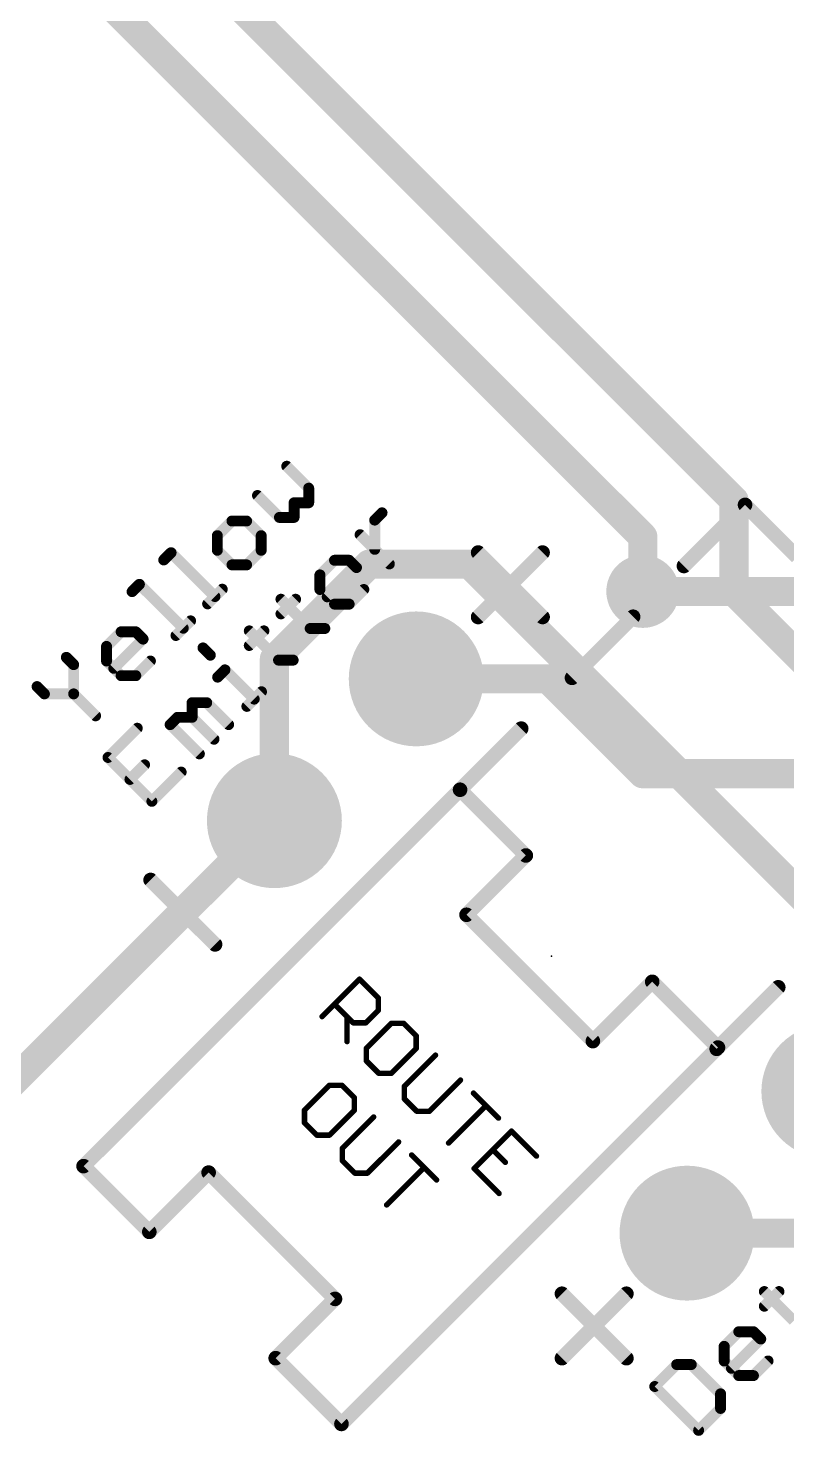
# Model space of a CAD drawing. Extents: x -12 to 102, y -12 to 69.
# Drawn here: x 19.38 to 29.95, y 6.01 to 25.63 of the extents above; entities that cross this region are included whole.
import ezdxf

# ---------------------------------------------------------------- set-up
doc = ezdxf.new("R2010")
doc.units = 0
for name, color, linetype in [('1', 12, 'CONTINUOUS'), ('16', 132, 'CONTINUOUS'), ('17', 110, 'CONTINUOUS'), ('18', 110, 'CONTINUOUS'), ('20', 53, 'CONTINUOUS'), ('21', 41, 'CONTINUOUS'), ('23', 53, 'CONTINUOUS'), ('49', 6, 'CONTINUOUS')]:
    doc.layers.add(name, color=color, linetype=linetype)

# ---------------------------------------------------------------- blocks, each defined once
blk = doc.blocks.new('ROUNDP')
at = {"const_width": 0.5}
blk.add_lwpolyline([(0, -0.25, 1), (0, 0.25, 1), (0, -0.25)], format="xyb", dxfattribs=at)
blk = doc.blocks.new('ROUNDV')
at = {"const_width": 0.5}
blk.add_lwpolyline([(0, -0.25, 1), (0, 0.25, 1), (0, -0.25)], format="xyb", dxfattribs=at)

msp = doc.modelspace()

# ---------------------------------------------------------------- linework, layer by layer
at = {"layer": '1'}
for points, const_width in [([(24.13, 18.161), (22.8085, 16.8395)], 0.4064), ([(25.527, 18.161), (24.13, 18.161)], 0.4064), ([(25.527, 18.161), (30.5315, 13.1565)], 0.4064), ([(31.75, 17.78), (27.94, 17.78)], 0.4064), ([(22.8085, 16.8395), (22.8085, 14.5859)], 0.4064), ([(23.473, 11.8559), (23.9943, 12.3771)], 0.0762), ([(23.9943, 12.3771), (24.255, 12.1165)], 0.0762), ([(23.9074, 11.769), (23.6468, 12.0296)], 0.0762), ([(24.255, 11.9427), (24.0812, 11.769)], 0.0762), ([(24.255, 12.1165), (24.255, 11.9427)], 0.0762), ([(23.8206, 11.8559), (23.8206, 11.5083)], 0.0762), ([(24.0812, 11.769), (23.9074, 11.769)], 0.0762), ([(24.4366, 11.7611), (24.0891, 11.4135)], 0.0762), ([(24.6104, 11.7611), (24.4366, 11.7611)], 0.0762), ([(24.7842, 11.5873), (24.6104, 11.7611)], 0.0762), ([(24.7842, 11.4135), (24.7842, 11.5873)], 0.0762), ([(24.0891, 11.4135), (24.0891, 11.2398)], 0.0762), ([(24.4366, 11.066), (24.7842, 11.4135)], 0.0762), ([(24.0891, 11.2398), (24.2629, 11.066)], 0.0762), ([(25.0527, 11.3187), (24.6183, 10.8843)], 0.0762), ([(24.2629, 11.066), (24.4366, 11.066)], 0.0762), ([(24.9659, 10.5368), (25.4003, 10.9712)], 0.0762), ([(23.5745, 10.8989), (23.227, 10.5514)], 0.0762), ([(23.7483, 10.8989), (23.5745, 10.8989)], 0.0762), ([(23.9221, 10.7252), (23.7483, 10.8989)], 0.0762), ([(24.6183, 10.8843), (24.6183, 10.7105)], 0.0762), ([(25.582, 10.7895), (25.9295, 10.442)], 0.0762), ([(23.9221, 10.5514), (23.9221, 10.7252)], 0.0762), ([(24.6183, 10.7105), (24.7921, 10.5368)], 0.0762), ([(25.2344, 10.0944), (25.7557, 10.6157)], 0.0762), ([(23.227, 10.5514), (23.227, 10.3776)], 0.0762), ([(23.227, 10.3776), (23.4008, 10.2039)], 0.0762), ([(23.5745, 10.2039), (23.9221, 10.5514)], 0.0762), ([(24.1906, 10.4566), (23.7562, 10.0222)], 0.0762), ([(24.7921, 10.5368), (24.9659, 10.5368)], 0.0762), ([(23.4008, 10.2039), (23.5745, 10.2039)], 0.0762), ([(26.1112, 10.2603), (25.5899, 9.739)], 0.0762), ([(26.4587, 9.9128), (26.1112, 10.2603)], 0.0762), ([(23.7562, 10.0222), (23.7562, 9.8484)], 0.0762), ([(24.1038, 9.6747), (24.5382, 10.1091)], 0.0762), ([(25.8505, 9.9996), (26.0243, 9.8259)], 0.0762), ([(23.7562, 9.8484), (23.93, 9.6747)], 0.0762), ([(24.7198, 9.9274), (25.0674, 9.5799)], 0.0762), ([(23.93, 9.6747), (24.1038, 9.6747)], 0.0762), ([(24.3723, 9.2323), (24.8936, 9.7536)], 0.0762), ([(25.5899, 9.739), (25.9374, 9.3915)], 0.0762), ([(31.0635, 8.8385), (28.5559, 8.8385)], 0.4064)]:
    msp.add_lwpolyline(points, dxfattribs=dict(at, const_width=const_width))
for points, const_width in [([(24.13, 18.2626, 1), (24.13, 18.0594)], 0.2032), ([(24.2018, 18.0892, 1), (24.0582, 18.2328)], 0.2032), ([(25.5988, 18.2328, 1), (25.4552, 18.0892)], 0.2032), ([(25.527, 18.0594, 1), (25.527, 18.2626)], 0.2032), ([(27.94, 17.8816, 1), (27.94, 17.6784)], 0.2032), ([(22.7366, 16.9113, 1), (22.8803, 16.7676)], 0.2032), ([(22.9101, 16.8395, 1), (22.7069, 16.8395)], 0.2032), ([(22.7069, 14.5859, 1), (22.9101, 14.5859)], 0.2032), ([(24.0078, 12.3906, 1), (23.9809, 12.3637)], 0.0381), ([(24.0078, 12.3637, 1), (23.9809, 12.3906)], 0.0381), ([(23.6603, 12.0431, 1), (23.6333, 12.0161)], 0.0381), ([(24.274, 12.1165, 1), (24.2359, 12.1165)], 0.0381), ([(24.2415, 12.103, 1), (24.2684, 12.13)], 0.0381), ([(24.2684, 11.9293, 1), (24.2415, 11.9562)], 0.0381), ([(23.4596, 11.8693, 1), (23.4865, 11.8424)], 0.0381), ([(23.8396, 11.8559, 1), (23.8015, 11.8558)], 0.0381), ([(23.9074, 11.788, 1), (23.9074, 11.7499)], 0.0381), ([(23.894, 11.7555, 1), (23.9209, 11.7824)], 0.0381), ([(24.0677, 11.7824, 1), (24.0947, 11.7555)], 0.0381), ([(24.0812, 11.7499, 1), (24.0812, 11.788)], 0.0381), ([(24.2359, 11.9427, 1), (24.274, 11.9427)], 0.0381), ([(24.4366, 11.7801, 1), (24.4366, 11.742)], 0.0381), ([(24.4501, 11.7476, 1), (24.4232, 11.7745)], 0.0381), ([(24.6239, 11.7745, 1), (24.5969, 11.7476)], 0.0381), ([(24.6104, 11.742, 1), (24.6104, 11.7801)], 0.0381), ([(24.8032, 11.5873, 1), (24.7651, 11.5873)], 0.0381), ([(24.7707, 11.5738, 1), (24.7977, 11.6008)], 0.0381), ([(23.8015, 11.5083, 1), (23.8396, 11.5083)], 0.0381), ([(24.0756, 11.427, 1), (24.1026, 11.4)], 0.0381), ([(24.1082, 11.4135, 1), (24.0701, 11.4135)], 0.0381), ([(24.7651, 11.4135, 1), (24.8032, 11.4135)], 0.0381), ([(24.7977, 11.4, 1), (24.7707, 11.427)], 0.0381), ([(24.1026, 11.2532, 1), (24.0756, 11.2263)], 0.0381), ([(24.0701, 11.2398, 1), (24.1082, 11.2398)], 0.0381), ([(25.0662, 11.3053, 1), (25.0393, 11.3322)], 0.0381), ([(24.2629, 11.085, 1), (24.2629, 11.0469)], 0.0381), ([(24.2494, 11.0525, 1), (24.2764, 11.0795)], 0.0381), ([(24.4232, 11.0795, 1), (24.4501, 11.0525)], 0.0381), ([(24.4366, 11.0469, 1), (24.4366, 11.085)], 0.0381), ([(25.4137, 10.9577, 1), (25.3868, 10.9847)], 0.0381), ([(23.5745, 10.918, 1), (23.5745, 10.8799)], 0.0381), ([(23.588, 10.8855, 1), (23.5611, 10.9124)], 0.0381), ([(23.7618, 10.9124, 1), (23.7348, 10.8855)], 0.0381), ([(23.7483, 10.8799, 1), (23.7483, 10.918)], 0.0381), ([(24.6374, 10.8843, 1), (24.5993, 10.8843)], 0.0381), ([(24.6049, 10.8978, 1), (24.6318, 10.8708)], 0.0381), ([(25.5954, 10.803, 1), (25.5685, 10.776)], 0.0381), ([(23.9411, 10.7252, 1), (23.903, 10.7252)], 0.0381), ([(23.9086, 10.7117, 1), (23.9355, 10.7387)], 0.0381), ([(24.5993, 10.7105, 1), (24.6374, 10.7105)], 0.0381), ([(24.6318, 10.724, 1), (24.6049, 10.6971)], 0.0381), ([(25.7692, 10.6023, 1), (25.7422, 10.6292)], 0.0381), ([(23.2461, 10.5514, 1), (23.208, 10.5514)], 0.0381), ([(23.2135, 10.5649, 1), (23.2405, 10.5379)], 0.0381), ([(23.2405, 10.3911, 1), (23.2135, 10.3642)], 0.0381), ([(23.208, 10.3776, 1), (23.2461, 10.3776)], 0.0381), ([(23.903, 10.5514, 1), (23.9411, 10.5514)], 0.0381), ([(23.9355, 10.5379, 1), (23.9086, 10.5649)], 0.0381), ([(24.2041, 10.4431, 1), (24.1772, 10.4701)], 0.0381), ([(24.7921, 10.5558, 1), (24.7921, 10.5177)], 0.0381), ([(24.7786, 10.5233, 1), (24.8056, 10.5502)], 0.0381), ([(24.9524, 10.5502, 1), (24.9793, 10.5233)], 0.0381), ([(24.9659, 10.5177, 1), (24.9659, 10.5558)], 0.0381), ([(25.916, 10.4285, 1), (25.943, 10.4554)], 0.0381), ([(23.4008, 10.2229, 1), (23.4008, 10.1848)], 0.0381), ([(23.3873, 10.1904, 1), (23.4142, 10.2174)], 0.0381), ([(23.5611, 10.2173, 1), (23.588, 10.1904)], 0.0381), ([(23.5745, 10.1848, 1), (23.5745, 10.2229)], 0.0381), ([(26.1246, 10.2738, 1), (26.0977, 10.2468)], 0.0381), ([(26.1246, 10.2468, 1), (26.0977, 10.2738)], 0.0381), ([(23.7427, 10.0357, 1), (23.7697, 10.0087)], 0.0381), ([(23.7753, 10.0222, 1), (23.7372, 10.0222)], 0.0381), ([(24.5516, 10.0956, 1), (24.5247, 10.1226)], 0.0381), ([(25.2209, 10.1079, 1), (25.2479, 10.081)], 0.0381), ([(25.864, 10.0131, 1), (25.837, 9.9862)], 0.0381), ([(23.7697, 9.8619, 1), (23.7427, 9.835)], 0.0381), ([(23.7372, 9.8484, 1), (23.7753, 9.8484)], 0.0381), ([(24.7333, 9.9409, 1), (24.7064, 9.9139)], 0.0381), ([(26.0108, 9.8124, 1), (26.0377, 9.8394)], 0.0381), ([(26.4452, 9.8993, 1), (26.4722, 9.9262)], 0.0381), ([(23.93, 9.6937, 1), (23.93, 9.6556)], 0.0381), ([(23.9165, 9.6612, 1), (23.9435, 9.6881)], 0.0381), ([(24.0903, 9.6881, 1), (24.1172, 9.6612)], 0.0381), ([(24.1037, 9.6556, 1), (24.1038, 9.6937)], 0.0381), ([(24.9071, 9.7402, 1), (24.8801, 9.7671)], 0.0381), ([(25.0539, 9.5664, 1), (25.0808, 9.5933)], 0.0381), ([(25.6033, 9.7525, 1), (25.5764, 9.7255)], 0.0381), ([(25.5764, 9.7525, 1), (25.6033, 9.7255)], 0.0381), ([(25.9239, 9.378, 1), (25.9509, 9.4049)], 0.0381), ([(24.3588, 9.2458, 1), (24.3858, 9.2189)], 0.0381), ([(28.5559, 8.9401, 1), (28.5559, 8.7369)], 0.2032)]:
    msp.add_lwpolyline(points, format="xyb", dxfattribs=dict(at, const_width=const_width))
at = {"layer": '16', "const_width": 0.4064}
for points in [[(10.16, 38.1), (29.21, 19.05)], [(27.94, 18.542), (8.5725, 37.9095)], [(29.21, 17.78), (29.21, 19.05)], [(27.94, 17.78), (27.94, 18.542)], [(30.48, 16.51), (29.21, 17.78)], [(26.6185, 16.5615), (24.7841, 16.5615)], [(27.94, 15.24), (26.6185, 16.5615)], [(33.02, 15.24), (27.94, 15.24)], [(17.3666, 9.144), (22.8085, 14.5859)]]:
    msp.add_lwpolyline(points, dxfattribs=at)
at = {"layer": '16', "const_width": 0.2032}
for points in [[(29.3116, 19.05, 1), (29.1084, 19.05)], [(29.1382, 18.9782, 1), (29.2818, 19.1218)], [(28.0416, 18.542, 1), (27.8384, 18.542)], [(27.8682, 18.4702, 1), (28.0118, 18.6138)], [(27.8384, 17.78, 1), (28.0416, 17.78)], [(29.1084, 17.78, 1), (29.3116, 17.78)], [(29.2818, 17.8518, 1), (29.1382, 17.7082)], [(24.7841, 16.6631, 1), (24.7841, 16.4599)], [(26.6903, 16.6334, 1), (26.5466, 16.4897)], [(26.6185, 16.4599, 1), (26.6185, 16.6631)], [(27.94, 15.3416, 1), (27.94, 15.1384)], [(27.8682, 15.1682, 1), (28.0118, 15.3118)], [(22.8803, 14.514, 1), (22.7366, 14.6577)]]:
    msp.add_lwpolyline(points, format="xyb", dxfattribs=at)
at = {"layer": '20', "const_width": 0.2032}
for points in [[(25.3948, 15.0169), (20.1503, 9.7724)], [(25.3948, 15.0169), (26.3108, 14.1009)], [(26.3108, 14.1009), (25.4846, 13.2747)], [(27.2447, 11.5146), (25.4846, 13.2747)], [(27.2447, 11.5146), (28.0709, 12.3408)], [(28.0709, 12.3408), (28.9869, 11.4248)], [(23.7424, 6.1803), (28.9869, 11.4248)], [(21.0663, 8.8565), (20.1503, 9.7724)], [(21.8925, 9.6826), (21.0663, 8.8565)], [(21.8925, 9.6826), (23.6526, 7.9225)], [(22.8265, 7.0963), (23.6526, 7.9225)], [(23.7424, 6.1803), (22.8265, 7.0963)]]:
    msp.add_lwpolyline(points, dxfattribs=at)
at = {"layer": '20', "const_width": 0.1016}
for points in [[(25.4307, 15.0528, 1), (25.3589, 14.981)], [(25.4307, 14.981, 1), (25.3589, 15.0528)], [(26.3467, 14.065, 1), (26.2749, 14.1368)], [(26.2749, 14.065, 1), (26.3467, 14.1368)], [(25.5205, 13.3107, 1), (25.4487, 13.2388)], [(25.4487, 13.3107, 1), (25.5205, 13.2388)], [(28.1068, 12.3767, 1), (28.035, 12.3049)], [(28.1068, 12.3049, 1), (28.035, 12.3767)], [(27.2088, 11.5505, 1), (27.2807, 11.4787)], [(27.2088, 11.4787, 1), (27.2807, 11.5505)], [(29.0228, 11.3889, 1), (28.951, 11.4607)], [(28.951, 11.3889, 1), (29.0228, 11.4607)], [(20.1863, 9.8084, 1), (20.1144, 9.7365)], [(20.1144, 9.8084, 1), (20.1863, 9.7365)], [(21.9284, 9.7186, 1), (21.8566, 9.6467)], [(21.9284, 9.6467, 1), (21.8566, 9.7186)], [(21.0304, 8.8924, 1), (21.1022, 8.8205)], [(21.0304, 8.8205, 1), (21.1022, 8.8924)], [(23.6886, 7.8866, 1), (23.6167, 7.9584)], [(23.6167, 7.8866, 1), (23.6886, 7.9584)], [(22.8624, 7.1322, 1), (22.7905, 7.0604)], [(22.7905, 7.1322, 1), (22.8624, 7.0604)], [(23.7065, 6.2163, 1), (23.7784, 6.1444)], [(23.7065, 6.1444, 1), (23.7784, 6.2163)]]:
    msp.add_lwpolyline(points, format="xyb", dxfattribs=at)
at = {"layer": '21'}
for points, const_width in [([(23.0079, 19.5515, 1), (22.954, 19.4976)], 0.0762), ([(23.3246, 19.2189, 1), (23.2484, 19.2189)], 0.0762), ([(23.2596, 19.192, 1), (23.3135, 19.2459)], 0.0762), ([(22.6004, 19.144, 1), (22.5466, 19.0901)], 0.0762), ([(23.1209, 19.0152, 1), (23.0447, 19.0152)], 0.0762), ([(23.0828, 19.0533, 1), (23.0828, 18.9771)], 0.0762), ([(23.2484, 19.0152, 1), (23.3246, 19.0152)], 0.0762), ([(23.2865, 18.9771, 1), (23.2865, 19.0533)], 0.0762), ([(29.4, 19.0221, 1), (29.3282, 18.9503)], 0.1016), ([(29.4, 18.9503, 1), (29.3282, 19.0221)], 0.1016), ([(22.2176, 18.7993, 1), (22.2176, 18.7231)], 0.0762), ([(22.2445, 18.7342, 1), (22.1906, 18.7881)], 0.0762), ([(22.4482, 18.7881, 1), (22.3944, 18.7342)], 0.0762), ([(22.4213, 18.7231, 1), (22.4213, 18.7993)], 0.0762), ([(22.8791, 18.8496, 1), (22.8791, 18.7734)], 0.0762), ([(22.8521, 18.7845, 1), (22.906, 18.8384)], 0.0762), ([(23.0447, 18.8115, 1), (23.1209, 18.8115)], 0.0762), ([(23.0828, 18.7734, 1), (23.0828, 18.8496)], 0.0762), ([(24.1791, 18.8009, 1), (24.233, 18.747)], 0.0762), ([(24.2442, 18.774, 1), (24.168, 18.774)], 0.0762), ([(24.3349, 18.8489, 1), (24.281, 18.9028)], 0.0762), ([(22.052, 18.5574, 1), (21.9758, 18.5574)], 0.0762), ([(22.6631, 18.5574, 1), (22.5869, 18.5574)], 0.0762), ([(24.0293, 18.5972, 1), (23.9754, 18.5433)], 0.0762), ([(21.9869, 18.5844, 1), (22.0408, 18.5305)], 0.0762), ([(22.5981, 18.5305, 1), (22.652, 18.5844)], 0.0762), ([(21.2403, 18.2452, 1), (21.2942, 18.1913)], 0.0762), ([(21.3961, 18.3471, 1), (21.3422, 18.2932)], 0.0762), ([(21.3961, 18.2932, 1), (21.3422, 18.3471)], 0.0762), ([(22.0408, 18.3806, 1), (21.9869, 18.3268)], 0.0762), ([(21.9758, 18.3537, 1), (22.052, 18.3537)], 0.0762), ([(22.5869, 18.3537, 1), (22.6631, 18.3537)], 0.0762), ([(22.652, 18.3268, 1), (22.5981, 18.3806)], 0.0762), ([(23.6464, 18.2524, 1), (23.6464, 18.1762)], 0.0762), ([(23.6734, 18.1874, 1), (23.6195, 18.2413)], 0.0762), ([(23.8771, 18.2413, 1), (23.8232, 18.1874)], 0.0762), ([(23.8501, 18.1762, 1), (23.8501, 18.2524)], 0.0762), ([(24.168, 18.3665, 1), (24.2442, 18.3665)], 0.0762), ([(25.6822, 18.3576, 1), (25.6103, 18.2857)], 0.1016), ([(26.5802, 18.2857, 1), (26.5084, 18.3576)], 0.1016), ([(22.2176, 18.1881, 1), (22.2176, 18.1119)], 0.0762), ([(22.1906, 18.123, 1), (22.2445, 18.1769)], 0.0762), ([(22.3944, 18.1769, 1), (22.4482, 18.123)], 0.0762), ([(22.4213, 18.1119, 1), (22.4213, 18.1881)], 0.0762), ([(23.4157, 18.0376, 1), (23.4696, 17.9837)], 0.0762), ([(23.4808, 18.0106, 1), (23.4046, 18.0106)], 0.0762), ([(23.9789, 18.0855, 1), (23.9251, 18.1394)], 0.0762), ([(23.9251, 18.0855, 1), (23.9789, 18.1394)], 0.0762), ([(24.3828, 18.1359, 1), (24.4367, 18.1897)], 0.0762), ([(28.4765, 18.1704, 1), (28.5483, 18.0986)], 0.1016), ([(20.9551, 17.9061, 1), (20.9012, 17.8522)], 0.0762), ([(20.9551, 17.8522, 1), (20.9012, 17.9061)], 0.0762), ([(22.1091, 17.7839, 1), (22.0552, 17.8378)], 0.0762), ([(23.4696, 17.8338, 1), (23.4157, 17.7799)], 0.0762), ([(24.0808, 17.7799, 1), (24.0269, 17.8338)], 0.0762), ([(20.7993, 17.8042, 1), (20.8532, 17.7503)], 0.0762), ([(21.8515, 17.6341, 1), (21.9054, 17.5802)], 0.0762), ([(21.9534, 17.682, 1), (22.0072, 17.7359)], 0.0762), ([(22.9268, 17.6984, 1), (22.8729, 17.6445)], 0.0762), ([(23.1305, 17.6445, 1), (23.0766, 17.6984)], 0.0762), ([(23.4046, 17.8069, 1), (23.4808, 17.8069)], 0.0762), ([(23.5176, 17.732, 1), (23.5715, 17.6781)], 0.0762), ([(23.6464, 17.6413, 1), (23.6464, 17.5651)], 0.0762), ([(23.6195, 17.5762, 1), (23.6734, 17.6301)], 0.0762), ([(23.8232, 17.6301, 1), (23.8771, 17.5762)], 0.0762), ([(23.8501, 17.5651, 1), (23.8501, 17.6413)], 0.0762), ([(22.8729, 17.4947, 1), (22.9268, 17.4408)], 0.0762), ([(25.6103, 17.4595, 1), (25.6822, 17.3877)], 0.1016), ([(26.5084, 17.3877, 1), (26.5802, 17.4595)], 0.1016), ([(27.8412, 17.3915, 1), (27.7694, 17.4633)], 0.1016), ([(20.6741, 17.2557, 1), (20.6741, 17.1795)], 0.0762), ([(20.701, 17.1907, 1), (20.6471, 17.2446)], 0.0762), ([(20.9047, 17.2446, 1), (20.8508, 17.1907)], 0.0762), ([(20.8778, 17.1795, 1), (20.8778, 17.2557)], 0.0762), ([(21.5123, 17.241, 1), (21.5662, 17.2949)], 0.0762), ([(21.6681, 17.3429, 1), (21.6142, 17.3968)], 0.0762), ([(22.4858, 17.2574, 1), (22.4319, 17.2035)], 0.0762), ([(22.6895, 17.2035, 1), (22.6356, 17.2574)], 0.0762), ([(23.3073, 17.3021, 1), (23.3073, 17.2259)], 0.0762), ([(23.2803, 17.2371, 1), (23.3342, 17.291)], 0.0762), ([(23.511, 17.2259, 1), (23.511, 17.3021)], 0.0762), ([(20.5084, 17.0139, 1), (20.4322, 17.0139)], 0.0762), ([(20.4434, 17.0409, 1), (20.4973, 16.987)], 0.0762), ([(21.0066, 17.0888, 1), (20.9527, 17.1427)], 0.0762), ([(20.9527, 17.0888, 1), (21.0066, 17.1427)], 0.0762), ([(21.4105, 17.193, 1), (21.4644, 17.1392)], 0.0762), ([(21.841, 17.0201, 1), (21.7871, 16.9662)], 0.0762), ([(22.4319, 17.0537, 1), (22.4858, 16.9998)], 0.0762), ([(19.9376, 16.8887, 1), (19.8837, 16.8348)], 0.0762), ([(20.4973, 16.8371, 1), (20.4434, 16.7832)], 0.0762), ([(21.1084, 16.7832, 1), (21.0546, 16.8371)], 0.0762), ([(21.889, 16.8644, 1), (21.9429, 16.9183)], 0.0762), ([(22.8663, 16.8611, 1), (22.8663, 16.7849)], 0.0762), ([(22.8393, 16.7961, 1), (22.8932, 16.85)], 0.0762), ([(23.07, 16.7849, 1), (23.07, 16.8611)], 0.0762), ([(20.0506, 16.7599, 1), (19.9744, 16.7599)], 0.0762), ([(19.9856, 16.7329, 1), (20.0395, 16.7868)], 0.0762), ([(20.4322, 16.8102, 1), (20.5084, 16.8102)], 0.0762), ([(20.5452, 16.7353, 1), (20.5991, 16.6814)], 0.0762), ([(20.6741, 16.6446, 1), (20.6741, 16.5684)], 0.0762), ([(20.8778, 16.5684, 1), (20.8778, 16.6446)], 0.0762), ([(22.1466, 16.7145, 1), (22.0927, 16.6607)], 0.0762), ([(22.1466, 16.6607, 1), (22.0927, 16.7145)], 0.0762), ([(19.5302, 16.4812, 1), (19.4763, 16.4273)], 0.0762), ([(20.6471, 16.5795, 1), (20.701, 16.6334)], 0.0762), ([(20.8508, 16.6334, 1), (20.9047, 16.5795)], 0.0762), ([(21.9909, 16.6127, 1), (22.0447, 16.5588)], 0.0762), ([(26.9177, 16.6116, 1), (26.9895, 16.5398)], 0.1016), ([(19.6051, 16.3905, 1), (19.6051, 16.3143)], 0.0762), ([(19.5781, 16.3255, 1), (19.632, 16.3793)], 0.0762), ([(19.9744, 16.3524, 1), (20.0506, 16.3524)], 0.0762), ([(20.0395, 16.3793, 1), (19.9856, 16.3255)], 0.0762), ([(20.0125, 16.3143, 1), (20.0125, 16.3905)], 0.0762), ([(21.7, 16.2298, 1), (21.6238, 16.2298)], 0.0762), ([(21.6619, 16.2679, 1), (21.6619, 16.1917)], 0.0762), ([(21.8926, 16.2568, 1), (21.8387, 16.2029)], 0.0762), ([(21.8656, 16.1917, 1), (21.8656, 16.2679)], 0.0762), ([(22.5002, 16.2532, 1), (22.5541, 16.3071)], 0.0762), ([(22.6559, 16.3551, 1), (22.602, 16.4089)], 0.0762), ([(20.2912, 16.0199, 1), (20.3451, 16.0738)], 0.0762), ([(21.4582, 16.0642, 1), (21.4582, 15.988)], 0.0762), ([(21.4851, 15.9991, 1), (21.4312, 16.053)], 0.0762), ([(21.6888, 16.053, 1), (21.6349, 15.9991)], 0.0762), ([(21.6619, 15.988, 1), (21.6619, 16.0642)], 0.0762), ([(22.3983, 16.2052, 1), (22.4522, 16.1513)], 0.0762), ([(20.9255, 15.8469, 1), (20.8716, 15.9008)], 0.0762), ([(21.3832, 15.9512, 1), (21.3294, 15.8973)], 0.0762), ([(21.3294, 15.9512, 1), (21.3832, 15.8973)], 0.0762), ([(21.6238, 16.0261, 1), (21.7, 16.0261)], 0.0762), ([(22.1443, 15.8973, 1), (22.1981, 15.9512)], 0.0762), ([(26.2824, 15.8327, 1), (26.2106, 15.9045)], 0.1016), ([(21.9405, 15.6936, 1), (21.9944, 15.7474)], 0.0762), ([(20.518, 15.4934, 1), (20.4641, 15.4395)], 0.0762), ([(20.4641, 15.4934, 1), (20.518, 15.4395)], 0.0762), ([(21.7368, 15.4898, 1), (21.7907, 15.5437)], 0.0762), ([(21.0273, 15.3376, 1), (20.9734, 15.3915)], 0.0762), ([(21.5366, 15.2358, 1), (21.4827, 15.2897)], 0.0762), ([(20.7697, 15.1878, 1), (20.8236, 15.1339)], 0.0762), ([(25.3589, 15.0528, 1), (25.4307, 14.981)], 0.1016), ([(21.0753, 14.8822, 1), (21.1292, 14.8283)], 0.0762), ([(21.0753, 14.8283, 1), (21.1292, 14.8822)], 0.0762), ([(21.1202, 13.7956, 1), (21.0484, 13.7237)], 0.1016), ([(21.9464, 12.8257, 1), (22.0182, 12.8976)], 0.1016), ([(24.0078, 12.3906, 1), (23.9809, 12.3637)], 0.0381), ([(24.0078, 12.3637, 1), (23.9809, 12.3906)], 0.0381), ([(29.8625, 12.2286, 1), (29.7907, 12.3004)], 0.1016), ([(23.6603, 12.0431, 1), (23.6333, 12.0161)], 0.0381), ([(24.274, 12.1165, 1), (24.2359, 12.1165)], 0.0381), ([(24.2415, 12.103, 1), (24.2684, 12.13)], 0.0381), ([(24.2684, 11.9293, 1), (24.2415, 11.9562)], 0.0381), ([(23.4596, 11.8693, 1), (23.4865, 11.8424)], 0.0381), ([(23.8396, 11.8559, 1), (23.8015, 11.8558)], 0.0381), ([(23.9074, 11.788, 1), (23.9074, 11.7499)], 0.0381), ([(23.894, 11.7555, 1), (23.9209, 11.7824)], 0.0381), ([(24.0677, 11.7824, 1), (24.0947, 11.7555)], 0.0381), ([(24.0812, 11.7499, 1), (24.0812, 11.788)], 0.0381), ([(24.2359, 11.9427, 1), (24.274, 11.9427)], 0.0381), ([(24.4366, 11.7801, 1), (24.4366, 11.742)], 0.0381), ([(24.4501, 11.7476, 1), (24.4232, 11.7745)], 0.0381), ([(24.6239, 11.7745, 1), (24.5969, 11.7476)], 0.0381), ([(24.6104, 11.742, 1), (24.6104, 11.7801)], 0.0381), ([(24.8032, 11.5873, 1), (24.7651, 11.5873)], 0.0381), ([(24.7707, 11.5738, 1), (24.7977, 11.6008)], 0.0381), ([(23.8015, 11.5083, 1), (23.8396, 11.5083)], 0.0381), ([(24.0756, 11.427, 1), (24.1026, 11.4)], 0.0381), ([(24.1082, 11.4135, 1), (24.0701, 11.4135)], 0.0381), ([(24.7651, 11.4135, 1), (24.8032, 11.4135)], 0.0381), ([(24.7977, 11.4, 1), (24.7707, 11.427)], 0.0381), ([(28.933, 11.4428, 1), (29.0049, 11.3709)], 0.1016), ([(24.1026, 11.2532, 1), (24.0756, 11.2263)], 0.0381), ([(24.0701, 11.2398, 1), (24.1082, 11.2398)], 0.0381), ([(25.0662, 11.3053, 1), (25.0393, 11.3322)], 0.0381), ([(24.2629, 11.085, 1), (24.2629, 11.0469)], 0.0381), ([(24.2494, 11.0525, 1), (24.2764, 11.0795)], 0.0381), ([(24.4232, 11.0795, 1), (24.4501, 11.0525)], 0.0381), ([(24.4366, 11.0469, 1), (24.4366, 11.085)], 0.0381), ([(25.4137, 10.9577, 1), (25.3868, 10.9847)], 0.0381), ([(23.5745, 10.918, 1), (23.5745, 10.8799)], 0.0381), ([(23.588, 10.8855, 1), (23.5611, 10.9124)], 0.0381), ([(23.7618, 10.9124, 1), (23.7348, 10.8855)], 0.0381), ([(23.7483, 10.8799, 1), (23.7483, 10.918)], 0.0381), ([(24.6374, 10.8843, 1), (24.5993, 10.8843)], 0.0381), ([(24.6049, 10.8978, 1), (24.6318, 10.8708)], 0.0381), ([(25.5954, 10.803, 1), (25.5685, 10.776)], 0.0381), ([(23.9411, 10.7252, 1), (23.903, 10.7252)], 0.0381), ([(23.9086, 10.7117, 1), (23.9355, 10.7387)], 0.0381), ([(24.5993, 10.7105, 1), (24.6374, 10.7105)], 0.0381), ([(24.6318, 10.724, 1), (24.6049, 10.6971)], 0.0381), ([(25.7692, 10.6023, 1), (25.7422, 10.6292)], 0.0381), ([(23.2461, 10.5514, 1), (23.208, 10.5514)], 0.0381), ([(23.2135, 10.5649, 1), (23.2405, 10.5379)], 0.0381), ([(23.2405, 10.3911, 1), (23.2135, 10.3642)], 0.0381), ([(23.208, 10.3776, 1), (23.2461, 10.3776)], 0.0381), ([(23.903, 10.5514, 1), (23.9411, 10.5514)], 0.0381), ([(23.9355, 10.5379, 1), (23.9086, 10.5649)], 0.0381), ([(24.2041, 10.4431, 1), (24.1772, 10.4701)], 0.0381), ([(24.7921, 10.5558, 1), (24.7921, 10.5177)], 0.0381), ([(24.7786, 10.5233, 1), (24.8056, 10.5502)], 0.0381), ([(24.9524, 10.5502, 1), (24.9793, 10.5233)], 0.0381), ([(24.9659, 10.5177, 1), (24.9659, 10.5558)], 0.0381), ([(25.916, 10.4285, 1), (25.943, 10.4554)], 0.0381), ([(23.4008, 10.2229, 1), (23.4008, 10.1848)], 0.0381), ([(23.3873, 10.1904, 1), (23.4142, 10.2174)], 0.0381), ([(23.5611, 10.2173, 1), (23.588, 10.1904)], 0.0381), ([(23.5745, 10.1848, 1), (23.5745, 10.2229)], 0.0381), ([(26.1246, 10.2738, 1), (26.0977, 10.2468)], 0.0381), ([(26.1246, 10.2468, 1), (26.0977, 10.2738)], 0.0381), ([(23.7427, 10.0357, 1), (23.7697, 10.0087)], 0.0381), ([(23.7753, 10.0222, 1), (23.7372, 10.0222)], 0.0381), ([(24.5516, 10.0956, 1), (24.5247, 10.1226)], 0.0381), ([(25.2209, 10.1079, 1), (25.2479, 10.081)], 0.0381), ([(25.864, 10.0131, 1), (25.837, 9.9862)], 0.0381), ([(23.7697, 9.8619, 1), (23.7427, 9.835)], 0.0381), ([(23.7372, 9.8484, 1), (23.7753, 9.8484)], 0.0381), ([(24.7333, 9.9409, 1), (24.7064, 9.9139)], 0.0381), ([(26.0108, 9.8124, 1), (26.0377, 9.8394)], 0.0381), ([(26.4452, 9.8993, 1), (26.4722, 9.9262)], 0.0381), ([(23.93, 9.6937, 1), (23.93, 9.6556)], 0.0381), ([(23.9165, 9.6612, 1), (23.9435, 9.6881)], 0.0381), ([(24.0903, 9.6881, 1), (24.1172, 9.6612)], 0.0381), ([(24.1037, 9.6556, 1), (24.1038, 9.6937)], 0.0381), ([(24.9071, 9.7402, 1), (24.8801, 9.7671)], 0.0381), ([(25.0539, 9.5664, 1), (25.0808, 9.5933)], 0.0381), ([(25.6033, 9.7525, 1), (25.5764, 9.7255)], 0.0381), ([(25.5764, 9.7525, 1), (25.6033, 9.7255)], 0.0381), ([(25.9239, 9.378, 1), (25.9509, 9.4049)], 0.0381), ([(24.3588, 9.2458, 1), (24.3858, 9.2189)], 0.0381), ([(26.8496, 8.0303, 1), (26.7778, 7.9584)], 0.1016), ([(27.7476, 7.9584, 1), (27.6758, 8.0303)], 0.1016), ([(29.66, 8.0517, 1), (29.6061, 7.9978)], 0.0762), ([(29.8637, 7.9978, 1), (29.8098, 8.0517)], 0.0762), ([(29.6061, 7.8479, 1), (29.66, 7.7941)], 0.0762), ([(29.2771, 7.5032, 1), (29.2771, 7.427)], 0.0762), ([(29.3041, 7.4381, 1), (29.2502, 7.492)], 0.0762), ([(29.5078, 7.492, 1), (29.4539, 7.4381)], 0.0762), ([(29.4809, 7.427, 1), (29.4809, 7.5032)], 0.0762), ([(29.1115, 7.2614, 1), (29.0353, 7.2614)], 0.0762), ([(29.0465, 7.2883, 1), (29.1004, 7.2344)], 0.0762), ([(29.6097, 7.3363, 1), (29.5558, 7.3902)], 0.0762), ([(29.5558, 7.3363, 1), (29.6097, 7.3902)], 0.0762), ([(26.7778, 7.1322, 1), (26.8496, 7.0604)], 0.1016), ([(27.6758, 7.0604, 1), (27.7476, 7.1322)], 0.1016), ([(28.4119, 7.0454, 1), (28.4119, 6.9692)], 0.0762), ([(28.4388, 6.9804, 1), (28.385, 7.0342)], 0.0762), ([(28.6426, 7.0342, 1), (28.5887, 6.9804)], 0.0762), ([(28.6156, 6.9692, 1), (28.6156, 7.0454)], 0.0762), ([(29.1004, 7.0846, 1), (29.0465, 7.0307)], 0.0762), ([(29.0353, 7.0576, 1), (29.1115, 7.0576)], 0.0762), ([(29.7115, 7.0307, 1), (29.6576, 7.0846)], 0.0762), ([(29.1483, 6.9827, 1), (29.2022, 6.9288)], 0.0762), ([(29.2771, 6.892, 1), (29.2771, 6.8158)], 0.0762), ([(29.2502, 6.827, 1), (29.3041, 6.8808)], 0.0762), ([(29.4539, 6.8808, 1), (29.5078, 6.827)], 0.0762), ([(29.4809, 6.8158, 1), (29.4809, 6.892)], 0.0762), ([(28.1333, 6.7286, 1), (28.0794, 6.6748)], 0.0762), ([(28.0794, 6.7286, 1), (28.1333, 6.6748)], 0.0762), ([(29.0612, 6.5998, 1), (28.985, 6.5998)], 0.0762), ([(28.9961, 6.5729, 1), (29.05, 6.6268)], 0.0762), ([(28.985, 6.3961, 1), (29.0612, 6.3961)], 0.0762), ([(29.05, 6.3692, 1), (28.9961, 6.4231)], 0.0762), ([(28.6906, 6.1175, 1), (28.7444, 6.0636)], 0.0762), ([(28.6906, 6.0636, 1), (28.7444, 6.1175)], 0.0762)]:
    msp.add_lwpolyline(points, format="xyb", dxfattribs=dict(at, const_width=const_width))
for points, const_width in [([(23.2865, 19.2189), (22.9809, 19.5245)], 0.1524), ([(23.2865, 19.0152), (23.2865, 19.2189)], 0.1524), ([(22.5735, 19.1171), (22.8791, 18.8115)], 0.1524), ([(23.0828, 18.8115), (23.0828, 19.0152)], 0.1524), ([(23.0828, 19.0152), (23.2865, 19.0152)], 0.1524), ([(28.5124, 18.1345), (29.3641, 18.9862)], 0.2032), ([(29.3641, 18.9862), (30.09, 18.2602)], 0.2032), ([(22.2176, 18.7612), (22.0139, 18.5574)], 0.1524), ([(22.4213, 18.7612), (22.2176, 18.7612)], 0.1524), ([(22.625, 18.5574), (22.4213, 18.7612)], 0.1524), ([(22.8791, 18.8115), (23.0828, 18.8115)], 0.1524), ([(24.2061, 18.774), (24.3079, 18.8758)], 0.1524), ([(24.2061, 18.3665), (24.2061, 18.774)], 0.1524), ([(22.0139, 18.5574), (22.0139, 18.3537)], 0.1524), ([(22.625, 18.3537), (22.625, 18.5574)], 0.1524), ([(24.4098, 18.1628), (24.0023, 18.5703)], 0.1524), ([(21.2673, 18.2183), (21.3691, 18.3202)], 0.1524), ([(21.3691, 18.3202), (21.9803, 17.709)], 0.1524), ([(22.0139, 18.3537), (22.2176, 18.15)], 0.1524), ([(22.4213, 18.15), (22.625, 18.3537)], 0.1524), ([(23.4427, 18.0106), (23.6464, 18.2143)], 0.1524), ([(23.6464, 18.2143), (23.8501, 18.2143)], 0.1524), ([(23.8501, 18.2143), (23.952, 18.1125)], 0.1524), ([(25.6463, 18.3216), (26.5443, 17.4236)], 0.2032), ([(26.5443, 18.3216), (25.6463, 17.4236)], 0.2032), ([(22.2176, 18.15), (22.4213, 18.15)], 0.1524), ([(23.4427, 17.8069), (23.4427, 18.0106)], 0.1524), ([(23.952, 18.1125), (23.5445, 17.705)], 0.1524), ([(20.8262, 17.7773), (20.9281, 17.8791)], 0.1524), ([(20.9281, 17.8791), (21.5393, 17.268)], 0.1524), ([(21.8784, 17.6071), (22.0822, 17.8108)], 0.1524), ([(23.6464, 17.6032), (23.4427, 17.8069)], 0.1524), ([(24.0539, 17.8069), (23.8501, 17.6032)], 0.1524), ([(22.8998, 17.6715), (23.3073, 17.264)], 0.1524), ([(22.8998, 17.4677), (23.1035, 17.6715)], 0.1524), ([(23.8501, 17.6032), (23.6464, 17.6032)], 0.1524), ([(26.9536, 16.5757), (27.8053, 17.4274)], 0.2032), ([(20.4703, 17.0139), (20.6741, 17.2176)], 0.1524), ([(20.6741, 17.2176), (20.8778, 17.2176)], 0.1524), ([(20.8778, 17.2176), (20.9796, 17.1158)], 0.1524), ([(21.4374, 17.1661), (21.6412, 17.3698)], 0.1524), ([(22.4588, 17.2305), (22.8663, 16.823)], 0.1524), ([(22.4588, 17.0267), (22.6625, 17.2305)], 0.1524), ([(23.3073, 17.264), (23.511, 17.264)], 0.1524), ([(20.4703, 16.8102), (20.4703, 17.0139)], 0.1524), ([(20.9796, 17.1158), (20.5722, 16.7083)], 0.1524), ([(21.8141, 16.9932), (21.9159, 16.8913)], 0.1524), ([(20.0125, 16.7599), (19.9107, 16.8617)], 0.1524), ([(20.6741, 16.6065), (20.4703, 16.8102)], 0.1524), ([(21.0815, 16.8102), (20.8778, 16.6065)], 0.1524), ([(22.8663, 16.823), (23.07, 16.823)], 0.1524), ([(20.0125, 16.3524), (20.0125, 16.7599)], 0.1524), ([(20.8778, 16.6065), (20.6741, 16.6065)], 0.1524), ([(22.0178, 16.5857), (22.1197, 16.6876)], 0.1524), ([(22.1197, 16.6876), (22.5271, 16.2801)], 0.1524), ([(19.5032, 16.4543), (19.6051, 16.3524)], 0.1524), ([(19.6051, 16.3524), (20.0125, 16.3524)], 0.1524), ([(20.0125, 16.3524), (20.3181, 16.0468)], 0.1524), ([(21.6619, 16.0261), (21.6619, 16.2298)], 0.1524), ([(21.6619, 16.2298), (21.8656, 16.2298)], 0.1524), ([(21.8656, 16.2298), (22.1712, 15.9242)], 0.1524), ([(22.4253, 16.1783), (22.629, 16.382)], 0.1524), ([(21.3563, 15.9242), (21.4582, 16.0261)], 0.1524), ([(21.4582, 16.0261), (21.6619, 16.0261)], 0.1524), ([(21.6619, 16.0261), (21.9675, 15.7205)], 0.1524), ([(20.8985, 15.8739), (20.4911, 15.4664)], 0.1524), ([(21.7637, 15.5168), (21.3563, 15.9242)], 0.1524), ([(25.3948, 15.0169), (26.2465, 15.8686)], 0.2032), ([(20.4911, 15.4664), (21.1022, 14.8553)], 0.1524), ([(20.7966, 15.1608), (21.0004, 15.3646)], 0.1524), ([(21.1022, 14.8553), (21.5097, 15.2627)], 0.1524), ([(21.0843, 13.7597), (21.9823, 12.8616)], 0.2032), ([(23.473, 11.8559), (23.9943, 12.3771)], 0.0762), ([(23.9943, 12.3771), (24.255, 12.1165)], 0.0762), ([(29.8266, 12.2645), (28.9689, 11.4068)], 0.2032), ([(23.9074, 11.769), (23.6468, 12.0296)], 0.0762), ([(24.255, 11.9427), (24.0812, 11.769)], 0.0762), ([(24.255, 12.1165), (24.255, 11.9427)], 0.0762), ([(23.8206, 11.8559), (23.8206, 11.5083)], 0.0762), ([(24.0812, 11.769), (23.9074, 11.769)], 0.0762), ([(24.4366, 11.7611), (24.0891, 11.4135)], 0.0762), ([(24.6104, 11.7611), (24.4366, 11.7611)], 0.0762), ([(24.7842, 11.5873), (24.6104, 11.7611)], 0.0762), ([(24.7842, 11.4135), (24.7842, 11.5873)], 0.0762), ([(24.0891, 11.4135), (24.0891, 11.2398)], 0.0762), ([(24.4366, 11.066), (24.7842, 11.4135)], 0.0762), ([(24.0891, 11.2398), (24.2629, 11.066)], 0.0762), ([(25.0527, 11.3187), (24.6183, 10.8843)], 0.0762), ([(24.2629, 11.066), (24.4366, 11.066)], 0.0762), ([(24.9659, 10.5368), (25.4003, 10.9712)], 0.0762), ([(23.5745, 10.8989), (23.227, 10.5514)], 0.0762), ([(23.7483, 10.8989), (23.5745, 10.8989)], 0.0762), ([(23.9221, 10.7252), (23.7483, 10.8989)], 0.0762), ([(24.6183, 10.8843), (24.6183, 10.7105)], 0.0762), ([(25.582, 10.7895), (25.9295, 10.442)], 0.0762), ([(23.9221, 10.5514), (23.9221, 10.7252)], 0.0762), ([(24.6183, 10.7105), (24.7921, 10.5368)], 0.0762), ([(25.2344, 10.0944), (25.7557, 10.6157)], 0.0762), ([(23.227, 10.5514), (23.227, 10.3776)], 0.0762), ([(23.227, 10.3776), (23.4008, 10.2039)], 0.0762), ([(23.5745, 10.2039), (23.9221, 10.5514)], 0.0762), ([(24.1906, 10.4566), (23.7562, 10.0222)], 0.0762), ([(24.7921, 10.5368), (24.9659, 10.5368)], 0.0762), ([(23.4008, 10.2039), (23.5745, 10.2039)], 0.0762), ([(26.1112, 10.2603), (25.5899, 9.739)], 0.0762), ([(26.4587, 9.9128), (26.1112, 10.2603)], 0.0762), ([(23.7562, 10.0222), (23.7562, 9.8484)], 0.0762), ([(24.1038, 9.6747), (24.5382, 10.1091)], 0.0762), ([(25.8505, 9.9996), (26.0243, 9.8259)], 0.0762), ([(23.7562, 9.8484), (23.93, 9.6747)], 0.0762), ([(24.7198, 9.9274), (25.0674, 9.5799)], 0.0762), ([(23.93, 9.6747), (24.1038, 9.6747)], 0.0762), ([(24.3723, 9.2323), (24.8936, 9.7536)], 0.0762), ([(25.5899, 9.739), (25.9374, 9.3915)], 0.0762), ([(26.8137, 7.9943), (27.7117, 7.0963)], 0.2032), ([(27.7117, 7.9943), (26.8137, 7.0963)], 0.2032), ([(29.6331, 8.0247), (30.0405, 7.6173)], 0.1524), ([(29.6331, 7.821), (29.8368, 8.0247)], 0.1524), ([(29.0734, 7.2614), (29.2771, 7.4651)], 0.1524), ([(29.2771, 7.4651), (29.4809, 7.4651)], 0.1524), ([(29.4809, 7.4651), (29.5827, 7.3632)], 0.1524), ([(29.0734, 7.0576), (29.0734, 7.2614)], 0.1524), ([(29.5827, 7.3632), (29.1753, 6.9558)], 0.1524), ([(28.4119, 7.0073), (28.1063, 6.7017)], 0.1524), ([(28.6156, 7.0073), (28.4119, 7.0073)], 0.1524), ([(29.0231, 6.5998), (28.6156, 7.0073)], 0.1524), ([(29.2771, 6.8539), (29.0734, 7.0576)], 0.1524), ([(29.6846, 7.0576), (29.4809, 6.8539)], 0.1524), ([(29.4809, 6.8539), (29.2771, 6.8539)], 0.1524), ([(28.1063, 6.7017), (28.7175, 6.0905)], 0.1524), ([(29.0231, 6.3961), (29.0231, 6.5998)], 0.1524), ([(28.7175, 6.0905), (29.0231, 6.3961)], 0.1524)]:
    msp.add_lwpolyline(points, dxfattribs=dict(at, const_width=const_width))
at = {"layer": '23'}
msp.add_point((26.67, 12.7), dxfattribs=at)
at = {"layer": '49', "const_width": 0.127}
msp.add_lwpolyline([(25.4666, 13.2927), (27.2627, 11.4966)], dxfattribs=at)
at = {"layer": '49', "const_width": 0.0635}
for points in [[(25.4891, 13.3151, 1), (25.4442, 13.2702)], [(27.2402, 11.4742, 1), (27.2851, 11.5191)]]:
    msp.add_lwpolyline(points, format="xyb", dxfattribs=at)

# ---------------------------------------------------------------- block references
at = {"layer": '17', "xscale": 1.8796, "yscale": 1.8796, "rotation": 315}
for p in [(24.7841, 16.5615), (24.7841, 16.5615), (22.8085, 14.5859), (22.8085, 14.5859), (30.5315, 10.8141), (30.5315, 10.8141), (28.5559, 8.8385), (28.5559, 8.8385)]:
    msp.add_blockref('ROUNDP', p, dxfattribs=at)
at = {"layer": '18', "xscale": 1.016, "yscale": 1.016}
msp.add_blockref('ROUNDV', (27.94, 17.78), dxfattribs=at)
msp.add_blockref('ROUNDV', (27.94, 17.78), dxfattribs=at)

doc.saveas('drawing.dxf')
